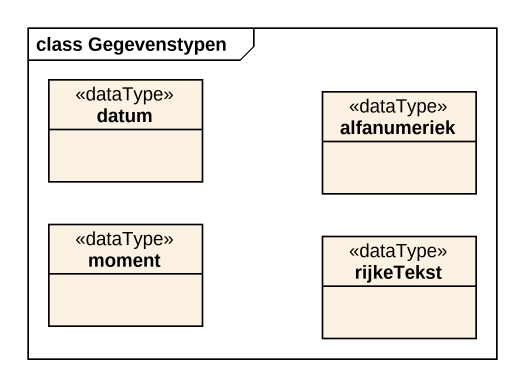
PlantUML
@startuml
mainframe class Gegevenstypen
hide circle
hide empty members
class datum <<dataType>>
class alfanumeriek <<dataType>>
class moment <<dataType>>
class rijkeTekst <<dataType>>
@enduml
